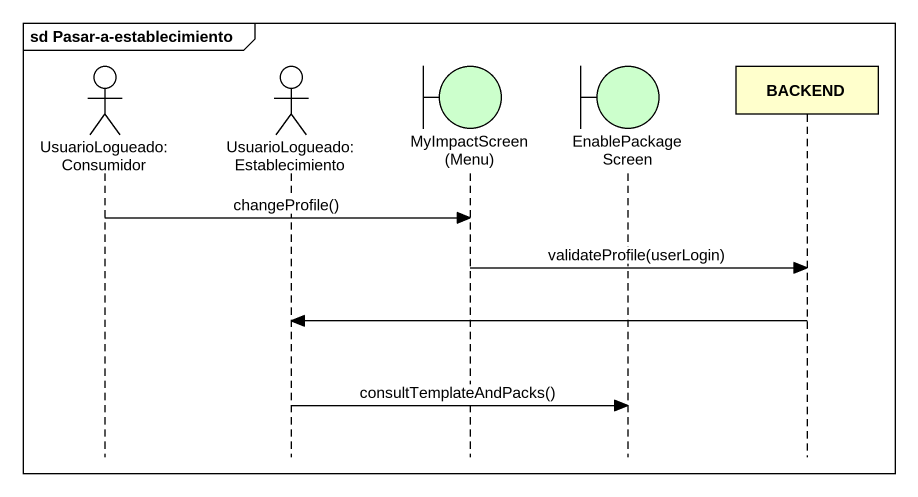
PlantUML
@startuml
mainframe sd Pasar-a-establecimiento
hide footbox
actor "UsuarioLogueado: Consumidor" as UsuarioLogueado_Consumidor
actor "UsuarioLogueado: Establecimiento" as UsuarioLogueado
boundary "MyImpactScreen (Menu)" as MyImpactScreen_Menu #CCFFCC
boundary "EnablePackage Screen" as EnablePackage_Screen #CCFFCC
participant BACKEND

UsuarioLogueado_Consumidor -> MyImpactScreen_Menu : changeProfile()
MyImpactScreen_Menu -> BACKEND : validateProfile(userLogin)
BACKEND -> UsuarioLogueado
UsuarioLogueado -> EnablePackage_Screen : consultTemplateAndPacks()
@enduml
